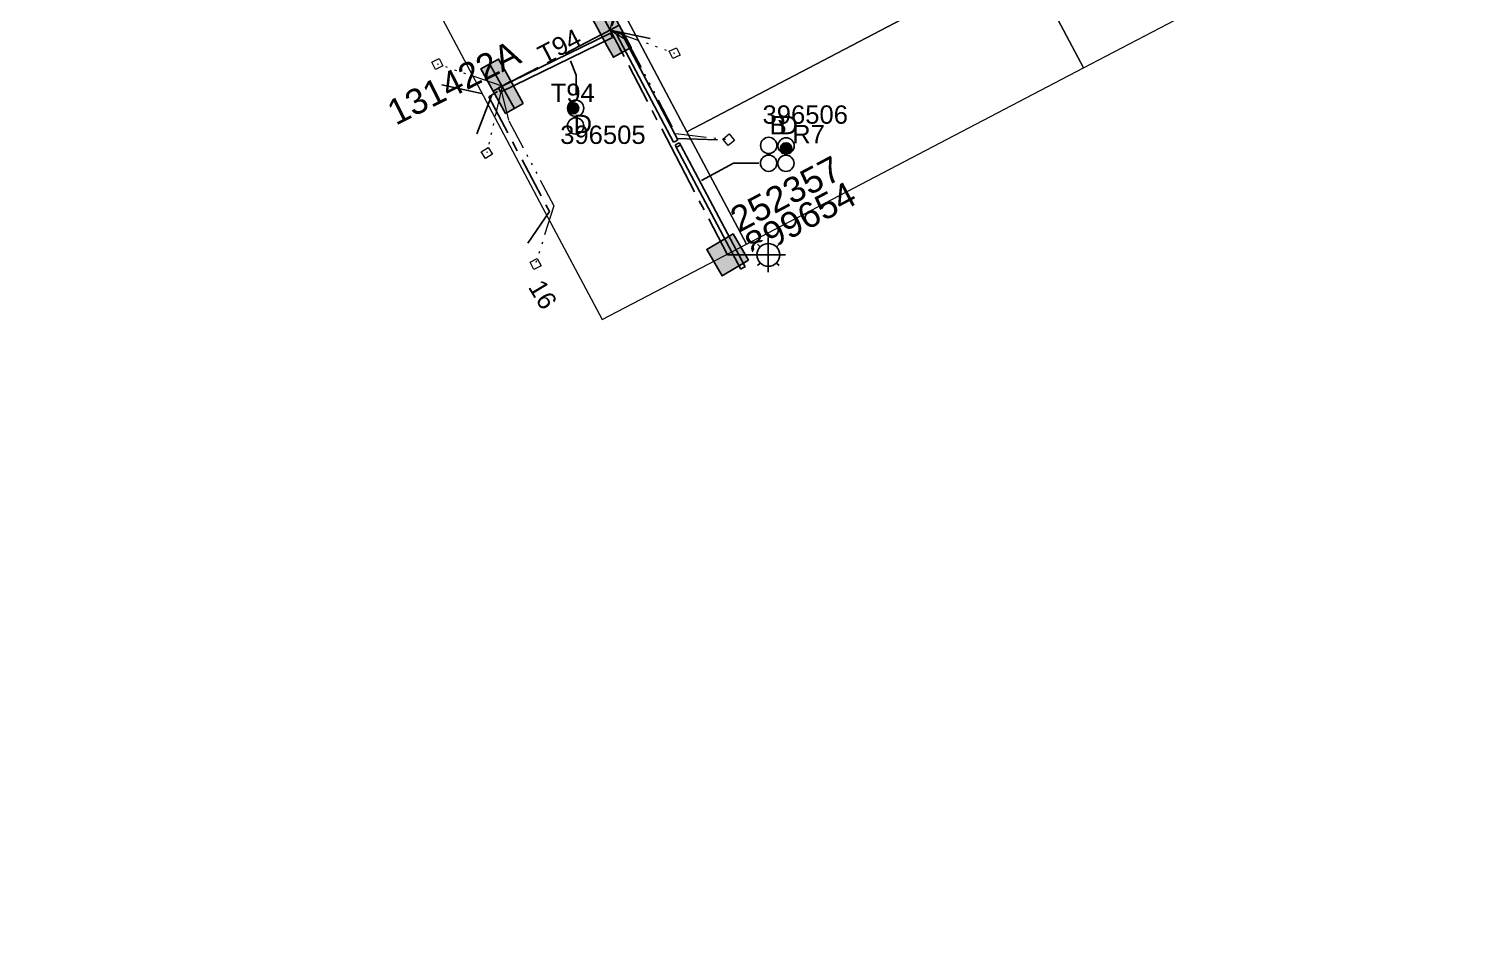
# Model space of a CAD drawing. Header units: metres. Extents: x 0 to 304202, y 0 to 6270858.
# Drawn here: x 303500.8 to 303643.3, y 6270068.2 to 6270157.3 of the extents above; entities that cross this region are included whole.
import ezdxf
from ezdxf import colors
from ezdxf.entities.mleader import LeaderData, LeaderLine
from ezdxf.enums import TextEntityAlignment as Align
from ezdxf.math import Vec2, Vec3

# ---------------------------------------------------------------- set-up
doc = ezdxf.new("R2010")
doc.units = ezdxf.units.M
doc.linetypes.add('Cable Exist UG', pattern=[7, 4, -1, 1, -1])
doc.linetypes.add('PHANTOMX2', pattern=[6.6, 3, -0.75, 0.2, -0.75, 0.2, -0.75, 0.2, -0.75])
doc.layers.get('0').update_dxf_attribs({"color": 6})
doc.layers.add('_User Miscellaneous10', color=252, linetype='Continuous', lineweight=13, plot=False, transparency=0.65)
for name, color, linetype, lineweight in [('Cadastre Developer_SP_NEW', 92, 'Continuous', 15), ('Cadastre Land Parcels_SP_EXT', 118, 'Continuous', 15), ('Cadastre Roads_SP_EXT', 218, 'Continuous', 15), ('Mains_LV_EXT', 163, 'Continuous', 25), ('Mains_LV_SL_EXT', 135, 'Continuous', 25), ('Services_SP_EXT', 42, 'PHANTOMX2', 20)]:
    doc.layers.add(name, color=color, linetype=linetype, lineweight=lineweight)
for name, color, linetype in [('Duct_SP_EXT', 30, 'Continuous'), ('Equip_SP_SL_EXT', 7, 'Continuous'), ('SupportsUG_SP_LV_EXT', 7, 'Continuous'), ('SupportsUG_SP_LV_SL_EXT', 7, 'Continuous'), ('Trench_SP_EXT', 7, 'Continuous')]:
    doc.layers.add(name, color=color, linetype=linetype)
doc.styles.add('COLUMN_LABEL', font='arial.ttf', dxfattribs={"height": 2})
doc.styles.add('iecARIAL', font='arial.ttf', dxfattribs={"height": 2})
doc.styles.add('POLE_LABEL', font='arial.ttf', dxfattribs={"height": 2})
doc.styles.add('SL_LABEL', font='arial.ttf', dxfattribs={"height": 2})
doc.styles.get("Standard").update_dxf_attribs({"font": 'arial.ttf'})

# ---------------------------------------------------------------- blocks, each defined once
blk = doc.blocks.new('COLUMN_EXT')
blk.add_hatch(color=256).paths.add_polyline_path([(1.5, -1.5), (1.5, 1.5), (-1.5, 1.5), (-1.5, -1.5)])
blk.add_lwpolyline([(1.5, 1.5), (-1.5, 1.5), (-1.5, -1.5), (1.5, -1.5)], close=True)
at = {"flags": 9}
for tag, p in [('STREETNAME', (-1.81, 1.6)), ('LOCATION', (-1.81, 1.4)), ('SUBURB', (-1.81, 1.8)), ('NOTES', (-1.81, 2)), ('COLUMN_TYPE', (-1.81, 0.4)), ('OWNED_BY', (-1.81, 0.6)), ('LEGEND', (-1.81, 1.2)), ('USAGE', (-1.81, 1)), ('STATE', (-1.81, 0.8))]:
    blk.add_attdef(tag, text='', height=0.2, rotation=180, dxfattribs=at).set_placement(p, align=Align.MIDDLE_LEFT)
at = {"flags": 1}
blk.add_attdef('Z', (-1.81, 2.35), '', height=0.2, rotation=180, dxfattribs=at)
at = {"flags": 9}
for tag, style, p in [('STRUCTURE_PLANT_NUMBER', 'POLE_LABEL', (-1.81, -0.03)), ('STREET_CODE', 'COLUMN_LABEL', (-1.81, 0.2))]:
    blk.add_attdef(tag, text='', height=0.2, rotation=180, dxfattribs=dict(at, style=style)).set_placement(p, align=Align.MIDDLE_LEFT)
at = {"style": 'COLUMN_LABEL', "width": 0.9, "flags": 8}
blk.add_attdef('ASSET_NUM', text='', height=2, rotation=270, dxfattribs=at).set_placement((2, -4), align=Align.MIDDLE_LEFT)
blk = doc.blocks.new('PILLAR_EXT')
blk.add_hatch(color=256).paths.add_polyline_path([(-2.5, 1), (-2.5, -1), (2.5, -1), (2.5, 1)])
for p, q in [((-2.5, 0), (2.5, 0)), ((0, 1), (0, -1))]:
    blk.add_line(p, q)
at = {"ltscale": 10}
blk.add_line((2.5, 0), (-2.5, 0), dxfattribs=at)
blk.add_lwpolyline([(-2.5, -1), (-1.25, -1), (1.25, -1), (2.5, -1), (2.5, 1), (-2.5, 1)], close=True)
at = {"width": 0.9, "flags": 8}
blk.add_attdef('ASSET_NUM', text='', height=2, rotation=90, dxfattribs=at).set_placement((-2, 4), align=Align.MIDDLE_LEFT)
for tag, p, flags in [('OWNED_BY', (0, -0.2), 9), ('STATE', (0, -0.4), 9), ('SUPPORT_TYPE', (0, -0.6), 9), ('USAGE', (0, -0.8), 9), ('LEGEND', (0, -1), 9), ('LOCATION', (0, -1.2), 9), ('NOTES', (0, -1.4), 9), ('PARENT', (0, -1.6), 9), ('STREETNAME', (0, -1.8), 9), ('SUBURB', (0, -2), 1)]:
    blk.add_attdef(tag, p, '', height=0.2, dxfattribs=dict(flags=flags))
blk = doc.blocks.new('DUCT_EXT')
blk.add_circle((0, 0.8), 0.8)
at = {"flags": 1}
blk.add_attdef('Z', (0, 0), '', height=0.2, dxfattribs=at)
at = {"flags": 9}
for tag, p in [('DUCT_CODE', (0, 0)), ('XSECT_TYPE', (0, -0.2)), ('STATE', (0, -0.6)), ('FB_REFERENCE', (0, -0.4)), ('NOTES', (0, -0.8))]:
    blk.add_attdef(tag, text='', height=0.2, dxfattribs=at).set_placement(p, align=Align.MIDDLE_LEFT)
blk = doc.blocks.new('SL_LANTERN_EXT')
at = {"flags": 9}
for tag, p in [('LRATECODE', (-7.4, 0)), ('LOUTREACHVOCAB', (-7.2, 0)), ('LOUTREACH', (-7, 0)), ('LANTNUMBER', (-6.6, 0)), ('LNEW', (-6.4, 0)), ('LMASTVOCAB', (-6.2, 0)), ('LMAST', (-6, 0)), ('LLAMPVOCAB', (-5.8, 0)), ('LLAMP', (-5.6, 0)), ('LEXIST', (-5.4, 0)), ('LCHARGE3PERCENT', (-5.2, 0)), ('LCHARGE3', (-5, 0)), ('LCHARGE2PERCENT', (-4.8, 0)), ('LCHARGE2', (-4.6, 0)), ('LCHARGE1PERCENT', (-4.4, 0)), ('LCHARGE1', (-4.2, 0)), ('LCATEGORY', (-4, 0)), ('LBRACKETVOCAB', (-3.8, 0)), ('LBRACKET', (-3.6, 0)), ('LKINGHEIGHT', (-3.4, 0)), ('CREPLACE', (-3.2, 0)), ('CREMOVE', (-3, 0)), ('CNUMBER', (-2.8, 0)), ('CNEW', (-2.6, 0)), ('CEXIST', (-2.4, 0)), ('USAGE', (-2.2, 0)), ('STATE', (-2, 0)), ('OWNED_BY', (-1.8, 0)), ('ORIENTATION', (-1.6, 0)), ('OPERATING_VOLTAGE', (-1.4, 0)), ('NO_PHASES', (-1.2, 0)), ('LANTERN_TYPE', (-1, 0)), ('LANTERN_PURPOSE', (-0.8, 0)), ('CONTROL_TYPE', (-0.6, 0)), ('CONSTRUCTED_VOLTAGE', (-0.4, 0))]:
    blk.add_attdef(tag, text='', height=0.001, rotation=270, dxfattribs=at).set_placement(p, align=Align.MIDDLE_LEFT)
at = {"style": 'SL_LABEL', "flags": 9}
blk.add_attdef('STREET_CODE', text='', height=0.001, rotation=270, dxfattribs=at).set_placement((0, 0), align=Align.MIDDLE_LEFT)
at = {"flags": 1}
blk.add_attdef('Z', (0, 0), '', height=0.001, rotation=270, dxfattribs=at)
at = {"width": 0.9}
blk.add_attdef('LNUMBER', text='', height=1, dxfattribs=at).set_placement((7, -1), align=Align.MIDDLE_LEFT)
at = {"flags": 9}
for tag, p in [('LREMOVE', (0, -7.6)), ('LREPLACE', (0, -7.8)), ('LTYPE', (0, -8)), ('LTYPEVOCAB', (0, -8.2)), ('LEGEND', (0, -8.4)), ('SUBURB', (0, -8.6)), ('STREETNAME', (0, -8.8)), ('LOCATION', (0, -9)), ('NOTES', (0, -9.2)), ('MAINTAINED_BY', (0, -9.86))]:
    blk.add_attdef(tag, text='', height=0.001, dxfattribs=at).set_placement(p, align=Align.MIDDLE_LEFT)
blk.add_attdef('OPERATED_BY', (0, -9.61), '', height=0.001, dxfattribs=at)
at = {"transparency": 33554687}
blk.add_wipeout([(5.69, 0), (5.06, -1.06), (4, -1.69), (2.94, -1.06), (2.31, 0), (2.94, 1.06), (4, 1.69), (5.06, 1.06)], dxfattribs=at)
for p, q in [((4, 1.69), (4, 0)), ((0, 0), (4, 0)), ((2.94, 1.06), (3.2, 0.8)), ((5.06, 1.06), (4.8, 0.8)), ((2.94, -1.06), (3.2, -0.8)), ((4, 0), (5.69, 0)), ((4, 0), (4, -1.69)), ((5.06, -1.06), (4.8, -0.8))]:
    blk.add_line(p, q)
blk.add_circle((4, 0), 1.12)
blk = doc.blocks.new('CCP_EXT')
at = {"flags": 9}
for tag, p in [('LEGEND', (0, -1.4)), ('STATE', (0, -1.8)), ('LIFE_SUPPORT', (0, -1.6)), ('NOTES', (0, -2))]:
    blk.add_attdef(tag, text='', height=0.2, dxfattribs=at).set_placement(p, align=Align.MIDDLE_LEFT)
at = {"transparency": 33554687}
blk.add_wipeout([(0, 0.57), (0.57, 0), (0, -0.57), (-0.57, 0)], dxfattribs=at)
blk.add_lwpolyline([(-0.57, 0), (0, 0.57), (0.57, 0), (0, -0.57), (-0.57, 0)])
at = {"flags": 1}
blk.add_attdef('Z', (0, 0), '', height=0.2, dxfattribs=at)
at = {"flags": 9}
for tag, p in [('CCP_TYPE', (0, 0)), ('CONSTRUCTED_VOLTAGE', (0, -0.2)), ('OPERATING_VOLTAGE', (0, -0.6)), ('ORIENTATION', (0, -0.8)), ('OWNED_BY', (0, -1)), ('NO_PHASES', (0, -0.4)), ('USAGE', (0, -1.2))]:
    blk.add_attdef(tag, text='', height=0.2, dxfattribs=at).set_placement(p, align=Align.MIDDLE_LEFT)
blk = doc.blocks.new('CABLE_LARGE_EXT')
h = blk.add_hatch(color=256)
edge = h.paths.add_edge_path()
edge.add_arc((0, 0.55), 0.55, 0, 360)
blk.add_circle((0, 0.55), 0.55)
at = {"flags": 1}
blk.add_attdef('Z', (0, 0), '', height=0.2, dxfattribs=at)
at = {"flags": 9}
for tag, p in [('COND_CODE', (0, 0)), ('STATE', (0, -0.4)), ('XSECT_SIZE', (0, -0.6)), ('FB_REFERENCE', (0, -0.2)), ('NOTES', (0, -0.8))]:
    blk.add_attdef(tag, text='', height=0.2, dxfattribs=at).set_placement(p, align=Align.MIDDLE_LEFT)

msp = doc.modelspace()

# ---------------------------------------------------------------- linework, layer by layer
at = {"layer": 'Cadastre Land Parcels_SP_EXT', "linetype": 'Continuous'}
for points in [[(303637.458, 6270170.843), (303631.59, 6270181.934), (303598.486, 6270164.582), (303604.347, 6270153.531), (303637.458, 6270170.843)], [(303598.486, 6270164.582), (303592.639, 6270175.596), (303559.546, 6270158.247), (303565.393, 6270147.232), (303598.486, 6270164.582)], [(303604.347, 6270153.531), (303598.486, 6270164.582), (303565.393, 6270147.232), (303571.24, 6270136.219), (303604.347, 6270153.531)]]:
    msp.add_lwpolyline(points, close=True, dxfattribs=at)
at = {"layer": 'Duct_SP_EXT'}
for p, q in [((303546.874, 6270151.577), (303557.874, 6270156.941)), ((303547.085, 6270151.146), (303558.085, 6270156.509)), ((303557.874, 6270156.941), (303557.979, 6270156.725)), ((303558.085, 6270156.509), (303557.979, 6270156.725)), ((303558.512, 6270156.774), (303558.724, 6270156.886)), ((303558.936, 6270156.997), (303558.724, 6270156.886)), ((303546.874, 6270151.577), (303546.979, 6270151.361)), ((303547.085, 6270151.146), (303546.979, 6270151.361)), ((303564.08, 6270146.215), (303564.292, 6270146.327)), ((303564.505, 6270146.439), (303564.292, 6270146.327)), ((303564.227, 6270145.945), (303564.442, 6270146.053)), ((303564.227, 6270145.945), (303564.335, 6270145.732)), ((303564.335, 6270145.732), (303564.548, 6270145.842)), ((303564.656, 6270146.161), (303564.442, 6270146.053)), ((303564.762, 6270145.952), (303564.548, 6270145.842)), ((303564.656, 6270146.161), (303564.762, 6270145.952))]:
    msp.add_line(p, q, dxfattribs=at)
for points in [[(303554.525, 6270150.832), (303554.525, 6270152.8), (303553.953, 6270154.208)], [(303572.446, 6270144.156), (303569.97, 6270144.156), (303566.815, 6270142.466)], [(303572.446, 6270144.156), (303569.97, 6270144.156), (303566.815, 6270142.466)]]:
    msp.add_lwpolyline(points, dxfattribs=at)
at = {"layer": 'Mains_LV_EXT', "linetype": 'Cable Exist UG'}
for points in [[(303557.852, 6270157.233), (303552.052, 6270168.168), (303552.052, 6270168.168), (303548.207, 6270175.41), (303546.438, 6270174.468), (303546.438, 6270174.468), (303540.144, 6270186.322), (303541.39, 6270188.241)], [(303547.228, 6270151.719), (303557.852, 6270157.233)]]:
    msp.add_lwpolyline(points, dxfattribs=at)
at = {"layer": 'Services_SP_EXT'}
msp.add_lwpolyline([(303557.852, 6270157.233), (303559.437, 6270163.77)], dxfattribs=at)
at = {"layer": 'Trench_SP_EXT', "linetype": 'Cable Exist UG'}
for points in [[(303559.412, 6270161.384), (303557.852, 6270157.233), (303562.257, 6270156.304)], [(303541.319, 6270151.868), (303546.202, 6270150.778), (303544.651, 6270146.748)], [(303545.918, 6270150.673), (303546.768, 6270151.195)]]:
    msp.add_lwpolyline(points, dxfattribs=at)

# ---------------------------------------------------------------- block references
at = {"layer": 'Duct_SP_EXT'}
for name, p, rotation in [('CABLE_LARGE_EXT', (303553.66, 6270149.548), 270.6845005216503), ('DUCT_EXT', (303553.66, 6270149.548), 270.2195229843651), ('DUCT_EXT', (303553.654, 6270147.814), 270.2195229843651)]:
    msp.add_blockref(name, p, dxfattribs=dict(at, rotation=rotation))
for p in [(303573.418, 6270145.1), (303575.129, 6270145.058), (303573.41, 6270143.359), (303575.106, 6270143.348)]:
    msp.add_blockref('DUCT_EXT', p, dxfattribs=at)
at = {"layer": 'Services_SP_EXT'}
for p, rotation in [((303545.725, 6270145.162), 77.08328416001252), ((303550.524, 6270134.264), 72.64982377552104)]:
    msp.add_blockref('CCP_EXT', p, dxfattribs=dict(at, rotation=rotation))
at = {"layer": 'SupportsUG_SP_LV_EXT'}
ref = msp.add_blockref('PILLAR_EXT', (303557.852, 6270157.233), dxfattribs=dict(at, rotation=298.3509933339434))
ref.add_attrib('ASSET_NUM', '131422', dxfattribs={"layer": '0', "height": 2.5, "rotation": 28.35099, "style": 'iecARIAL'}).set_placement((303559.352, 6270160.733), align=Align.MIDDLE_LEFT)
ref = msp.add_blockref('PILLAR_EXT', (303547.228, 6270151.719), dxfattribs=dict(at, rotation=119.0832841984521))
ref.add_attrib('ASSET_NUM', '131422A', dxfattribs={"layer": '0', "height": 2.5, "rotation": 26.66228, "style": 'iecARIAL'}).set_placement((303548.728, 6270155.219), align=Align.MIDDLE_RIGHT)
at = {"layer": 'SupportsUG_SP_LV_SL_EXT'}
ref = msp.add_blockref('COLUMN_EXT', (303569.378, 6270135.156), dxfattribs=dict(at, rotation=300.3807900114081))
ref.add_attrib('ASSET_NUM', '899654', dxfattribs={"layer": '0', "height": 2.5, "rotation": 27.93443, "style": 'COLUMN_LABEL'}).set_placement((303571.378, 6270135.906), align=Align.MIDDLE_LEFT)

# ---------------------------------------------------------------- texts
at = {"layer": 'Cadastre Land Parcels_SP_EXT'}
msp.add_text('16', height=1.8, rotation=301.14507, dxfattribs=at).set_placement((303549.739, 6270132))
at = {"layer": 'Duct_SP_EXT'}
for s, p in [('T94', (303552.005, 6270150.169)), ('396506', (303572.81, 6270148.037)), ('396505', (303552.94, 6270146.052)), ('D', (303554.252, 6270147.111)), ('B', (303573.51, 6270146.997)), ('D', (303574.461, 6270147.008)), ('R7', (303575.722, 6270146.122))]:
    msp.add_text(s, height=1.8, dxfattribs=at).set_placement(p)
at = {"layer": 'Mains_LV_EXT'}
msp.add_text('T94', height=1.8, rotation=27.42851, dxfattribs=at).set_placement((303551.357, 6270153.862))

# ---------------------------------------------------------------- next in the draw order: linework, layer by layer
at = {"layer": 'Services_SP_EXT'}
for points in [[(303547.228, 6270151.719), (303545.725, 6270145.162)], [(303547.131, 6270151.298), (303547.896, 6270148.317), (303547.896, 6270148.317), (303552.308, 6270139.974), (303550.524, 6270134.264)]]:
    msp.add_lwpolyline(points, dxfattribs=at)
at = {"layer": 'Trench_SP_EXT', "linetype": 'Cable Exist UG'}
msp.add_lwpolyline([(303545.918, 6270150.673), (303551.875, 6270139.41), (303549.772, 6270136.304)], dxfattribs=at)

# ---------------------------------------------------------------- next in the draw order: block references
at = {"layer": 'Equip_SP_SL_EXT'}
ref = msp.add_blockref('SL_LANTERN_EXT', (303569.378, 6270135.156), dxfattribs=at)
ref.add_attrib('ASSET_NUM', '252357', dxfattribs={"layer": '0', "height": 2.5, "rotation": 27.93443, "style": 'iecARIAL'}).set_placement((303570.878, 6270136.656), align=Align.BOTTOM_LEFT)
at = {"layer": 'Services_SP_EXT'}
for p, rotation in [((303564.186, 6270154.969), 160.3509930795487), ((303540.865, 6270153.901), 341.0832839502991), ((303569.485, 6270146.468), 173.4827581858202)]:
    msp.add_blockref('CCP_EXT', p, dxfattribs=dict(at, rotation=rotation))

# ---------------------------------------------------------------- next in the draw order: linework, layer by layer
at = {"layer": 'Cadastre Roads_SP_EXT', "linetype": 'Continuous'}
msp.add_lwpolyline([(303571.239, 6270136.219), (303565.393, 6270147.232), (303559.546, 6270158.247), (303553.7, 6270169.26), (303548.932, 6270178.243), (303543.085, 6270189.256), (303537.239, 6270200.27), (303531.392, 6270211.284), (303521.327, 6270230.245), (303507.142, 6270222.827), (303517.208, 6270203.866), (303523.055, 6270192.851), (303528.901, 6270181.836), (303534.748, 6270170.822), (303539.521, 6270161.83), (303545.367, 6270150.815), (303551.215, 6270139.8), (303557.056, 6270128.803), (303571.239, 6270136.219)], close=True, dxfattribs=at)
at = {"layer": 'Duct_SP_EXT'}
for p, q in [((303558.512, 6270156.774), (303564.08, 6270146.215)), ((303558.936, 6270156.997), (303564.505, 6270146.439)), ((303564.335, 6270145.732), (303570.672, 6270133.758)), ((303564.762, 6270145.952), (303571.096, 6270133.982)), ((303570.672, 6270133.758), (303570.884, 6270133.87)), ((303571.096, 6270133.982), (303570.884, 6270133.87))]:
    msp.add_line(p, q, dxfattribs=at)
at = {"layer": 'Mains_LV_SL_EXT', "linetype": 'Cable Exist UG'}
for points in [[(303564.76, 6270144.001), (303557.852, 6270157.233)], [(303569.378, 6270135.156), (303564.76, 6270144.001)]]:
    msp.add_lwpolyline(points, dxfattribs=at)
at = {"layer": 'Services_SP_EXT'}
for points in [[(303557.852, 6270157.233), (303564.186, 6270154.969)], [(303557.852, 6270157.233), (303559.494, 6270156.248), (303559.494, 6270156.248), (303564.29, 6270147.062), (303569.485, 6270146.468)], [(303547.228, 6270151.719), (303540.865, 6270153.901)]]:
    msp.add_lwpolyline(points, dxfattribs=at)
at = {"layer": 'Trench_SP_EXT', "linetype": 'Cable Exist UG'}
msp.add_lwpolyline([(303568.4, 6270146.456), (303564.336, 6270146.578)], dxfattribs=at)

# ---------------------------------------------------------------- next in the draw order: block references
at = {"layer": 'Duct_SP_EXT'}
msp.add_blockref('CABLE_LARGE_EXT', (303575.129, 6270145.058), dxfattribs=at)

# ---------------------------------------------------------------- next in the draw order: leaders
at = {"layer": '_User Miscellaneous10'}
ml = msp.add_multileader_mtext('Standard', dxfattribs=at)
ml.set_content('150w MH\\P7.5m MH\\P3m OR', color=256)
ml.set_leader_properties()
ml.build(insert=Vec2(0, 0))
ml.multileader.update_dxf_attribs({"leader_type": 2, "has_text_frame": 1, "text_left_attachment_type": 2, "text_right_attachment_type": 2, "dogleg_length": 0.01, "arrow_head_size": 2.5})
ctx = ml.context
ctx.base_point, ctx.char_height, ctx.arrow_head_size, ctx.landing_gap_size, ctx.plane_origin = Vec3(303639.882, 6270501.634), 1.8, 2.5, 1, Vec3(303629.882, 6270495.007)
ctx.left_attachment, ctx.right_attachment = 2, 2
notes = []
notes.append((ctx, [(0, (0, 0, 0), (0, 0), (1, 0), 1, [])]))
ctx.mtext.insert, ctx.mtext.width, ctx.mtext.flow_direction = Vec3(303640.882, 6270506.007), 11.72163, 5
ml = msp.add_multileader_mtext('Standard', dxfattribs=at)
ml.set_content('250w HPS\\P10.5m MH\\P4.5m OR', color=256)
ml.set_leader_properties()
ml.build(insert=Vec2(0, 0))
ml.multileader.update_dxf_attribs({"leader_type": 2, "has_text_frame": 1, "text_left_attachment_type": 2, "text_right_attachment_type": 2, "dogleg_length": 0.01, "arrow_head_size": 2.5})
ctx = ml.context
ctx.base_point, ctx.char_height, ctx.arrow_head_size, ctx.landing_gap_size, ctx.plane_origin = Vec3(303640.387, 6270488.503), 1.8, 2.5, 1, Vec3(303628.371, 6270485.499)
ctx.left_attachment, ctx.right_attachment = 2, 2
notes.append((ctx, [(0, (0, 0, 0), (0, 0), (1, 0), 1, [])]))
ctx.mtext.insert, ctx.mtext.width, ctx.mtext.flow_direction = Vec3(303641.387, 6270492.892), 18.21344, 5
ml = msp.add_multileader_mtext('Standard', dxfattribs=at)
ml.set_content('250w HPS\\P10.5m MH\\P4.5m OR', color=256)
ml.set_leader_properties()
ml.build(insert=Vec2(0, 0))
ml.multileader.update_dxf_attribs({"leader_type": 2, "has_text_frame": 1, "text_left_attachment_type": 2, "text_right_attachment_type": 2, "dogleg_length": 0.01, "arrow_head_size": 2.5})
ctx = ml.context
ctx.base_point, ctx.char_height, ctx.arrow_head_size, ctx.landing_gap_size, ctx.plane_origin = Vec3(303665.371, 6270441.11), 1.8, 2.5, 1, Vec3(303655.371, 6270434.499)
ctx.left_attachment, ctx.right_attachment = 2, 2
notes.append((ctx, [(0, (0, 0, 0), (0, 0), (1, 0), 1, [])]))
ctx.mtext.insert, ctx.mtext.width, ctx.mtext.flow_direction = Vec3(303666.371, 6270445.499), 18.21344, 5
ml = msp.add_multileader_mtext('Standard', dxfattribs=at)
ml.set_content('250w HPS\\P10.5m MH\\P4.5m OR', color=256)
ml.set_leader_properties()
ml.build(insert=Vec2(0, 0))
ml.multileader.update_dxf_attribs({"leader_type": 2, "has_text_frame": 1, "text_left_attachment_type": 2, "text_right_attachment_type": 2, "dogleg_length": 0.01, "arrow_head_size": 2.5})
ctx = ml.context
ctx.base_point, ctx.char_height, ctx.arrow_head_size, ctx.landing_gap_size, ctx.plane_origin = Vec3(303690.856, 6270390.417), 1.8, 2.5, 1, Vec3(303680.856, 6270385.477)
ctx.left_attachment, ctx.right_attachment = 2, 2
notes.append((ctx, [(0, (0, 0, 0), (0, 0), (1, 0), 1, [])]))
ctx.mtext.insert, ctx.mtext.width, ctx.mtext.flow_direction = Vec3(303691.856, 6270396.477), 12.62441, 5
ml = msp.add_multileader_mtext('Standard', dxfattribs=at)
ml.set_content('150w MH\\P7.5m MH\\P3m OR', color=256)
ml.set_leader_properties()
ml.build(insert=Vec2(0, 0))
ml.multileader.update_dxf_attribs({"leader_type": 2, "has_text_frame": 1, "text_left_attachment_type": 2, "text_right_attachment_type": 2, "dogleg_length": 0.01, "arrow_head_size": 2.5})
ctx = ml.context
ctx.base_point, ctx.char_height, ctx.arrow_head_size, ctx.landing_gap_size, ctx.plane_origin = Vec3(303704.371, 6270377.126), 1.8, 2.5, 1, Vec3(303694.371, 6270370.499)
ctx.left_attachment, ctx.right_attachment = 2, 2
notes.append((ctx, [(0, (0, 0, 0), (0, 0), (1, 0), 1, [])]))
ctx.mtext.insert, ctx.mtext.width, ctx.mtext.flow_direction = Vec3(303705.371, 6270381.499), 11.72163, 5
for ctx, leaders in notes:
    for number, flags, end, landing, length, lines in leaders:
        leader = LeaderData()
        leader.index, (leader.has_last_leader_line, leader.has_dogleg_vector, leader.attachment_direction) = number, flags
        leader.last_leader_point, leader.dogleg_vector, leader.dogleg_length = Vec3(end), Vec3(landing), length
        for number, points, colour, breaks in lines:
            line = LeaderLine()
            line.index, line.vertices, line.color, line.breaks = number, Vec3.list(points), colors.encode_raw_color(colour), breaks
            leader.lines.append(line)
        ctx.leaders.append(leader)

# ---------------------------------------------------------------- next in the draw order: leaders
at = {"layer": 'Cadastre Developer_SP_NEW'}
ml = msp.add_multileader_mtext('Standard', dxfattribs=at)
ml.set_content('{\\C7;CONSTRUCTED UNDER URS16232}', color=256)
ml.set_leader_properties()
ml.build(insert=Vec2(0, 0))
ml.multileader.update_dxf_attribs({"leader_type": 2, "has_text_frame": 1, "text_left_attachment_type": 2, "text_right_attachment_type": 2, "dogleg_length": 0.01})
ctx = ml.context
ctx.base_point, ctx.char_height, ctx.plane_origin, ctx.plane_x_axis, ctx.plane_y_axis = Vec3(303652.039, 6270457.854), 1.8, Vec3(304505.856, 6271177.178), Vec3(0.8848718, 0.4658345), Vec3(-0.4658345, 0.8848718)
ctx.left_attachment, ctx.right_attachment, ctx.text_align_type = 2, 2, 1
notes = []
notes.append((ctx, [(0, (0, 0, 0), (0, 0), (1, 0), 1, [])]))
ctx.mtext.insert, ctx.mtext.text_direction, ctx.mtext.rotation, ctx.mtext.width, ctx.mtext.alignment, ctx.mtext.flow_direction = Vec3(303662.23, 6270465.985), Vec3(0.8848718, 0.4658345), 0.4845775, 21.76031, 2, 5
ctx.mtext.has_bg_fill, ctx.mtext.bg_color, ctx.mtext.bg_scale_factor, ctx.mtext.bg_transparency, ctx.mtext.use_window_bg_color = 1, -1073741824, 2, 0, 1
for ctx, leaders in notes:
    for number, flags, end, landing, length, lines in leaders:
        leader = LeaderData()
        leader.index, (leader.has_last_leader_line, leader.has_dogleg_vector, leader.attachment_direction) = number, flags
        leader.last_leader_point, leader.dogleg_vector, leader.dogleg_length = Vec3(end), Vec3(landing), length
        for number, points, colour, breaks in lines:
            line = LeaderLine()
            line.index, line.vertices, line.color, line.breaks = number, Vec3.list(points), colors.encode_raw_color(colour), breaks
            leader.lines.append(line)
        ctx.leaders.append(leader)

# ---------------------------------------------------------------- next in the draw order: leaders
ml = msp.add_multileader_mtext('Standard', dxfattribs=at)
ml.set_content('{\\C7;CONSTRUCTED UNDER URS18369}', color=256)
ml.set_leader_properties()
ml.build(insert=Vec2(0, 0))
ml.multileader.update_dxf_attribs({"leader_type": 2, "has_text_frame": 1, "text_left_attachment_type": 2, "text_right_attachment_type": 2, "dogleg_length": 0.01})
ctx = ml.context
ctx.base_point, ctx.char_height, ctx.plane_origin, ctx.plane_x_axis, ctx.plane_y_axis = Vec3(303910.719, 6270584.601), 1.8, Vec3(305059.721, 6271101.545), Vec3(0.8878186, 0.4601935), Vec3(-0.4601935, 0.8878186)
ctx.left_attachment, ctx.right_attachment, ctx.text_align_type = 2, 2, 1
notes = []
notes.append((ctx, [(0, (0, 0, 0), (0, 0), (1, 0), 1, [])]))
ctx.mtext.insert, ctx.mtext.text_direction, ctx.mtext.rotation, ctx.mtext.width, ctx.mtext.alignment, ctx.mtext.flow_direction = Vec3(303920.971, 6270592.672), Vec3(0.8878186, 0.4601935), 0.4782132, 23.5182, 2, 5
ctx.mtext.has_bg_fill, ctx.mtext.bg_color, ctx.mtext.bg_scale_factor, ctx.mtext.bg_transparency, ctx.mtext.use_window_bg_color = 1, -1073741824, 2, 0, 1
for ctx, leaders in notes:
    for number, flags, end, landing, length, lines in leaders:
        leader = LeaderData()
        leader.index, (leader.has_last_leader_line, leader.has_dogleg_vector, leader.attachment_direction) = number, flags
        leader.last_leader_point, leader.dogleg_vector, leader.dogleg_length = Vec3(end), Vec3(landing), length
        for number, points, colour, breaks in lines:
            line = LeaderLine()
            line.index, line.vertices, line.color, line.breaks = number, Vec3.list(points), colors.encode_raw_color(colour), breaks
            leader.lines.append(line)
        ctx.leaders.append(leader)

# ---------------------------------------------------------------- next in the draw order: leaders
ml = msp.add_multileader_mtext('Standard', dxfattribs=at)
ml.set_content('{\\C7;CONSTRUCTED UNDER URS18369}', color=256)
ml.set_leader_properties()
ml.build(insert=Vec2(0, 0))
ml.multileader.update_dxf_attribs({"leader_type": 2, "has_text_frame": 1, "text_left_attachment_type": 2, "text_right_attachment_type": 2, "dogleg_length": 0.01})
ctx = ml.context
ctx.base_point, ctx.char_height, ctx.plane_origin, ctx.plane_x_axis, ctx.plane_y_axis = Vec3(303792.046, 6270524.313), 1.8, Vec3(304941.048, 6271041.257), Vec3(0.8878186, 0.4601935), Vec3(-0.4601935, 0.8878186)
ctx.left_attachment, ctx.right_attachment, ctx.text_align_type = 2, 2, 1
notes = []
notes.append((ctx, [(0, (0, 0, 0), (0, 0), (1, 0), 1, [])]))
ctx.mtext.insert, ctx.mtext.text_direction, ctx.mtext.rotation, ctx.mtext.width, ctx.mtext.alignment, ctx.mtext.flow_direction = Vec3(303802.299, 6270532.384), Vec3(0.8878186, 0.4601935), 0.4782132, 23.5182, 2, 5
ctx.mtext.has_bg_fill, ctx.mtext.bg_color, ctx.mtext.bg_scale_factor, ctx.mtext.bg_transparency, ctx.mtext.use_window_bg_color = 1, -1073741824, 2, 0, 1
for ctx, leaders in notes:
    for number, flags, end, landing, length, lines in leaders:
        leader = LeaderData()
        leader.index, (leader.has_last_leader_line, leader.has_dogleg_vector, leader.attachment_direction) = number, flags
        leader.last_leader_point, leader.dogleg_vector, leader.dogleg_length = Vec3(end), Vec3(landing), length
        for number, points, colour, breaks in lines:
            line = LeaderLine()
            line.index, line.vertices, line.color, line.breaks = number, Vec3.list(points), colors.encode_raw_color(colour), breaks
            leader.lines.append(line)
        ctx.leaders.append(leader)

doc.saveas('drawing.dxf')
